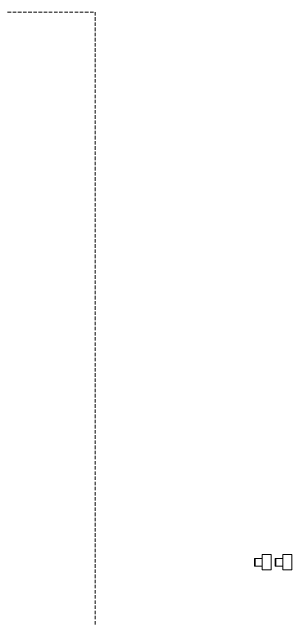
# Model space of a CAD drawing. Extents: x 348043 to 758301, y 133827 to 256568.
# Drawn here: x 739950 to 758257, y 165982 to 205667 of the extents above; entities that cross this region are included whole.
import ezdxf

# ---------------------------------------------------------------- set-up
doc = ezdxf.new("R2010")
doc.units = 0
doc.header["$LTSCALE"] = 900
doc.header["$MEASUREMENT"] = 0
doc.linetypes.add('DASHED2', pattern=[0.375, 0.25, -0.125])
for name, color, linetype, lineweight in [('ARCL-HATCH-230', 253, 'CONTINUOUS', 5), ('ARLC-FURN', 46, 'CONTINUOUS', 5), ('ARLC-GAS BURNER', 51, 'CONTINUOUS', 5)]:
    doc.layers.add(name, color=color, linetype=linetype, lineweight=lineweight)

# ---------------------------------------------------------------- blocks, each defined once
blk = doc.blocks.new('dfg2154')
at = {"layer": 'ARLC-FURN'}
blk.add_line((5964549, -129277), (5965049, -129277), dxfattribs=at)
blk.add_lwpolyline([(5964549, -129329), (5965049, -129329), (5965049, -128829), (5964549, -128829)], close=True, dxfattribs=at)
blk = doc.blocks.new('A$C124fbc97')
at = {"layer": 'ARLC-FURN', "ltscale": 0.1}
blk.add_line((1000, 500), (1000, 1100), dxfattribs=at)
for points in [[(0, 1100), (0, 500), (1000, 500)], [(0, 1100), (1000, 1100)]]:
    blk.add_lwpolyline(points, dxfattribs=at)
at = {"layer": 'ARLC-GAS BURNER'}
blk.add_blockref('dfg2154', (-5964299, 129329), dxfattribs=at)

msp = doc.modelspace()

# ---------------------------------------------------------------- linework, layer by layer
at = {"layer": 'ARCL-HATCH-230', "color": 1, "linetype": 'DASHED2'}
msp.add_lwpolyline([(671818, 205667), (745391.3, 205667), (745391.3, 139351), (671818, 139351)], close=True, dxfattribs=at)

# ---------------------------------------------------------------- block references
at = {"layer": 'ARCL-HATCH-230', "linetype": 'DASHED2', "xscale": -1, "rotation": 270}
for p in [(755806.9, 169188), (757156.9, 169188)]:
    msp.add_blockref('A$C124fbc97', p, dxfattribs=at)

doc.saveas('drawing.dxf')
